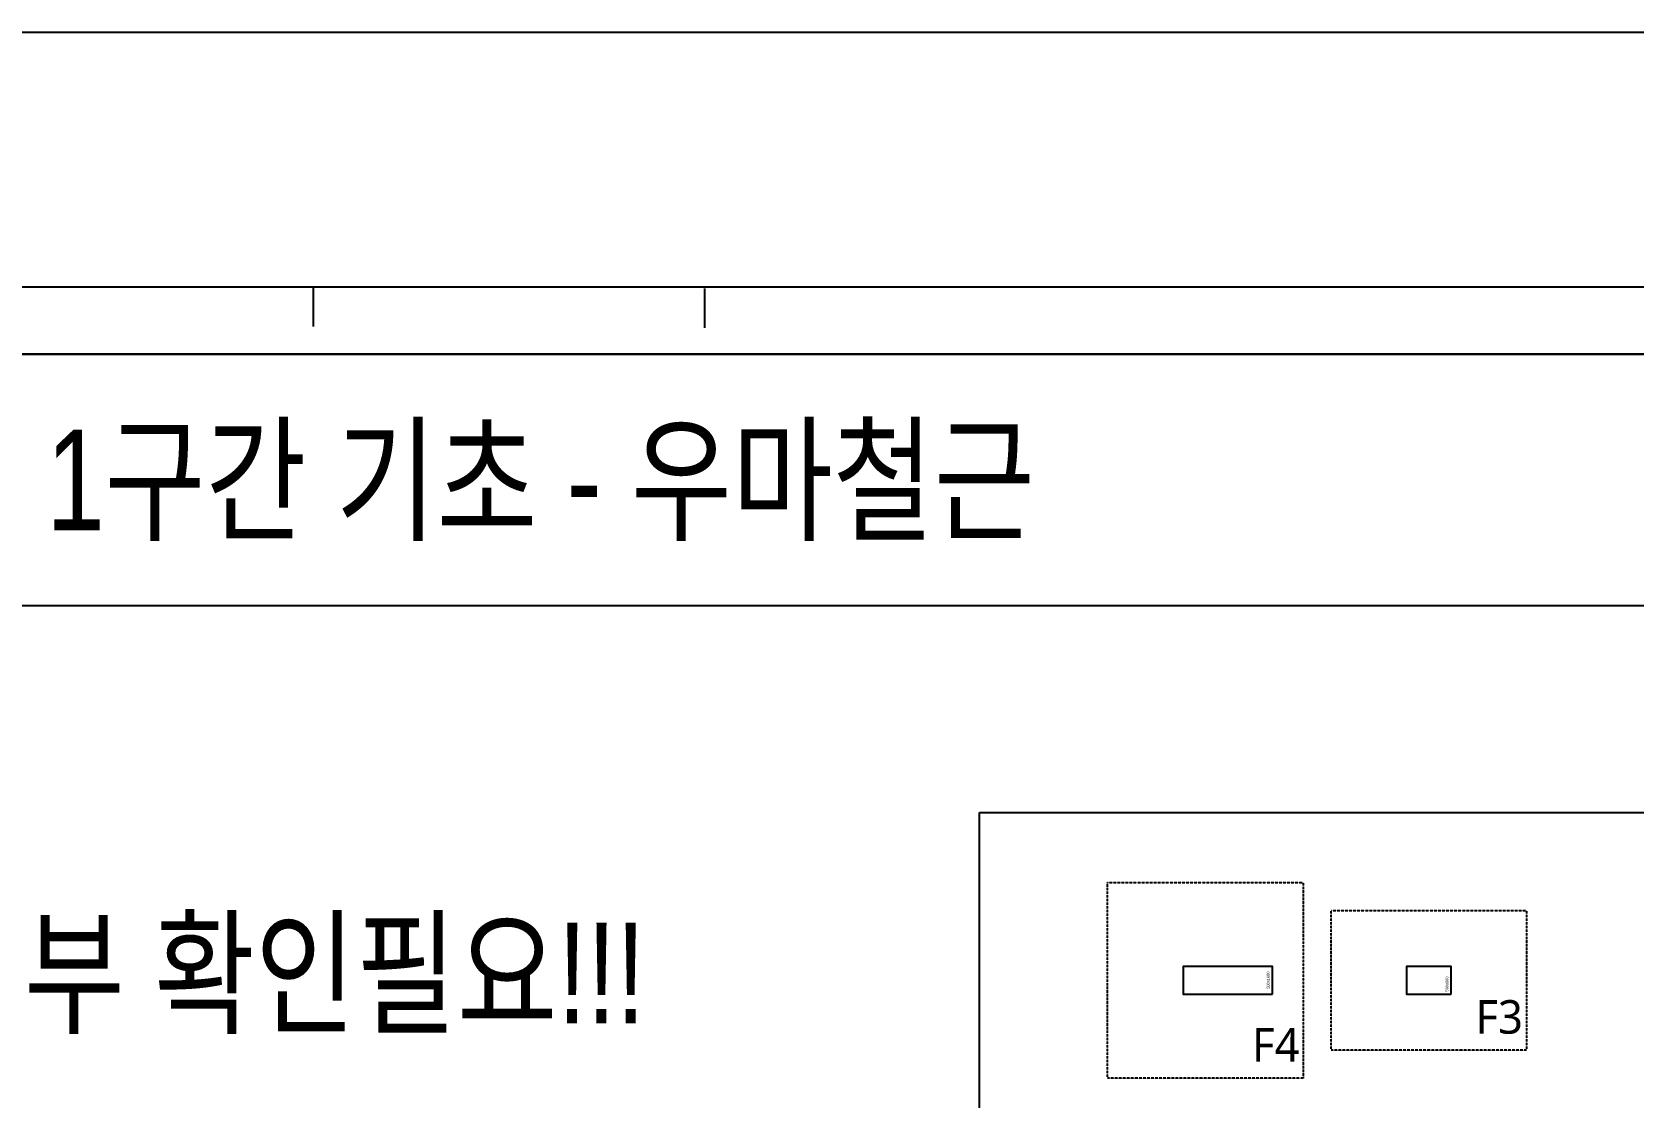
# Model space of a CAD drawing. Header units: millimetres. Extents: x 91591 to 1353697, y 75729 to 160586.
# Drawn here: x 1071268 to 1099954, y 141510 to 160586 of the extents above; entities that cross this region are included whole.
import ezdxf
from ezdxf.enums import TextEntityAlignment as Align

# ---------------------------------------------------------------- set-up
doc = ezdxf.new("R2010")
doc.units = ezdxf.units.MM
doc.linetypes.add('HIDDEN', pattern=[0.375, 0.25, -0.125])
for name, color, linetype in [('-S_F', 7, 'Continuous'), ('-S_F_NAME', 7, 'Continuous'), ('8', 8, 'Continuous'), ('WALL-1', 2, 'Continuous'), ('XR-지하주차장$0$AA-COL', 2, 'Continuous')]:
    doc.layers.add(name, color=color, linetype=linetype)
doc.layers.add('DEFPOINT', color=142, linetype='Continuous', plot=False)
doc.styles.add('EST', font='')
doc.styles.add('XR-지하주차장$0$Standard', font='arial.ttf')
doc.styles.add('맑은고딕', font='malgun.ttf')
doc.styles.get('EST').set_extended_font_data('HYHeadLine-Medium')

# ---------------------------------------------------------------- blocks, each defined once
blk = doc.blocks.new('zw$9A02')
at = {"color": 7}
for p, q in [((18533, -3425), (18533, -3951)), ((23791, -3444), (23791, -3970))]:
    blk.add_line(p, q, dxfattribs=at)
blk.add_lwpolyline([(0, -63643), (0, 0), (90000, 0), (90000, -63643)], close=True)
at = {"color": 4}
blk.add_lwpolyline([(3810, -61579), (85731, -61579), (85731, -3425), (3810, -3425)], close=True, dxfattribs=at)
at = {"layer": 'DEFPOINT', "color": 150}
blk.add_lwpolyline([(4710, -56999), (84831, -56999), (84831, -4325), (4710, -4325)], close=True, dxfattribs=at)
blk = doc.blocks.new('zw$D357')
at = {"layer": '-S_F', "linetype": 'HIDDEN', "lineweight": -3}
for points in [[(-68160, -377), (-64660, -377), (-64660, -3877), (-68160, -3877)], [(-64160, -877), (-60660, -877), (-60660, -3377), (-64160, -3377)]]:
    blk.add_lwpolyline(points, close=True, dxfattribs=at)
blk.add_lwpolyline([(-70457, 878), (0, 878), (0, -57059), (-70457, -57059)], close=True)
at = {"layer": 'XR-지하주차장$0$AA-COL'}
for points in [[(-65210, -2377), (-65210, -1877), (-66810, -1877), (-66810, -2377)], [(-62010, -2377), (-62010, -1877), (-62810, -1877), (-62810, -2377)]]:
    blk.add_lwpolyline(points, close=True, dxfattribs=at)
at = {"layer": 'Defpoints', "style": 'XR-지하주차장$0$Standard'}
for s, p in [('500x1600', (-65260, -2277)), ('500x800', (-62060, -2327))]:
    blk.add_text(s, height=50, rotation=90, dxfattribs=at).set_placement(p)

msp = doc.modelspace()

# ---------------------------------------------------------------- linework, layer by layer
at = {"layer": 'WALL-1', "color": 7, "linetype": 'Continuous'}
msp.add_lwpolyline([(1057871.4, 154819.4), (1102871.8, 154819.4), (1102871.8, 150319.6), (1057871.4, 150319.6)], close=True, dxfattribs=at)

# ---------------------------------------------------------------- block references
at = {"xscale": 1.333333333333333, "yscale": 1.333333333333333, "zscale": 1.333333333333333}
msp.add_blockref('zw$9A02', (1051590.8, 160586.4), dxfattribs=at)
at = {"layer": '8'}
msp.add_blockref('zw$D357', (1158689, 145741.8), dxfattribs=at)

# ---------------------------------------------------------------- texts
at = {"layer": '-S_F_NAME', "lineweight": -3, "style": '맑은고딕'}
for s, p in [('F3', (1097539.9, 142960.1)), ('F4', (1093539.9, 142460.1))]:
    msp.add_text(s, height=600, rotation=360, dxfattribs=at).set_placement(p, align=Align.MIDDLE_CENTER)
at = {"color": 2, "style": 'EST', "width": 0.8}
msp.add_text('1구간 기초 - 우마철근', height=1800, dxfattribs=at).set_placement((1080371.6, 152569.5, 0), align=Align.MIDDLE_CENTER)
at = {"layer": 'DEFPOINT', "style": 'EST', "width": 0.8}
msp.add_text('바체어 사용여부 확인필요!!!', height=1800, dxfattribs=at).set_placement((1071003.1, 143743.9, 0), align=Align.MIDDLE_CENTER)

doc.saveas('drawing.dxf')
